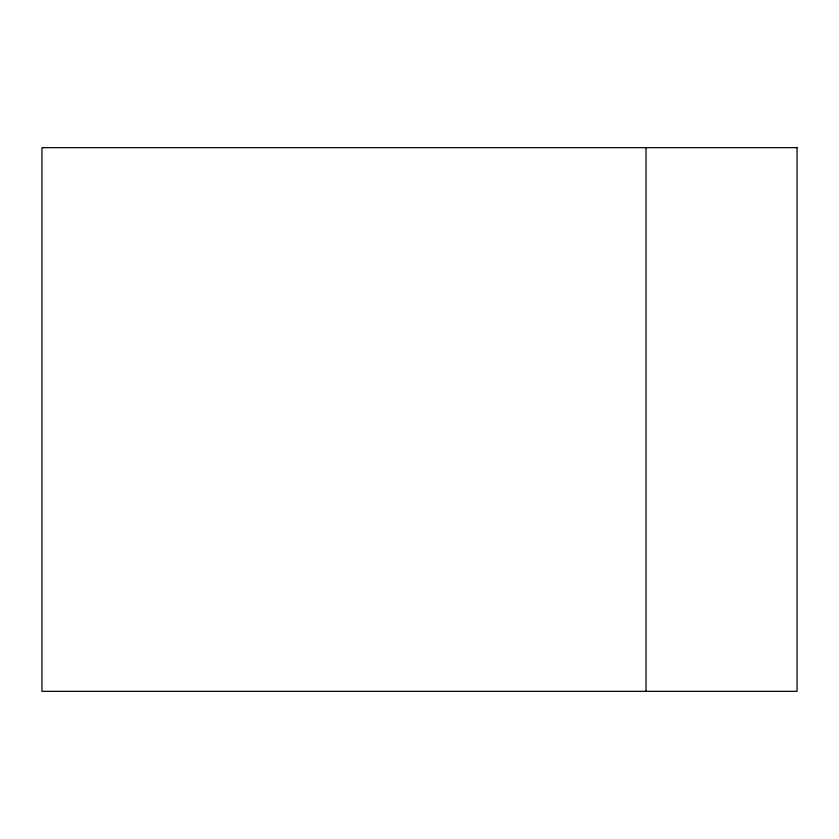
<?xml version="1.0" encoding="UTF-8"?>
<svg xmlns="http://www.w3.org/2000/svg" width="839" height="839" viewBox="0 0 839 839"><rect width="100%" height="100%" fill="white"/><g stroke="black" fill="none" stroke-linecap="round" stroke-linejoin="round"><path stroke-width="1.26" d="M646.03 147.664L646.03 691.336M797.05 147.664L41.95 147.664L41.95 691.336L797.05 691.336L797.05 147.664"/></g></svg>
